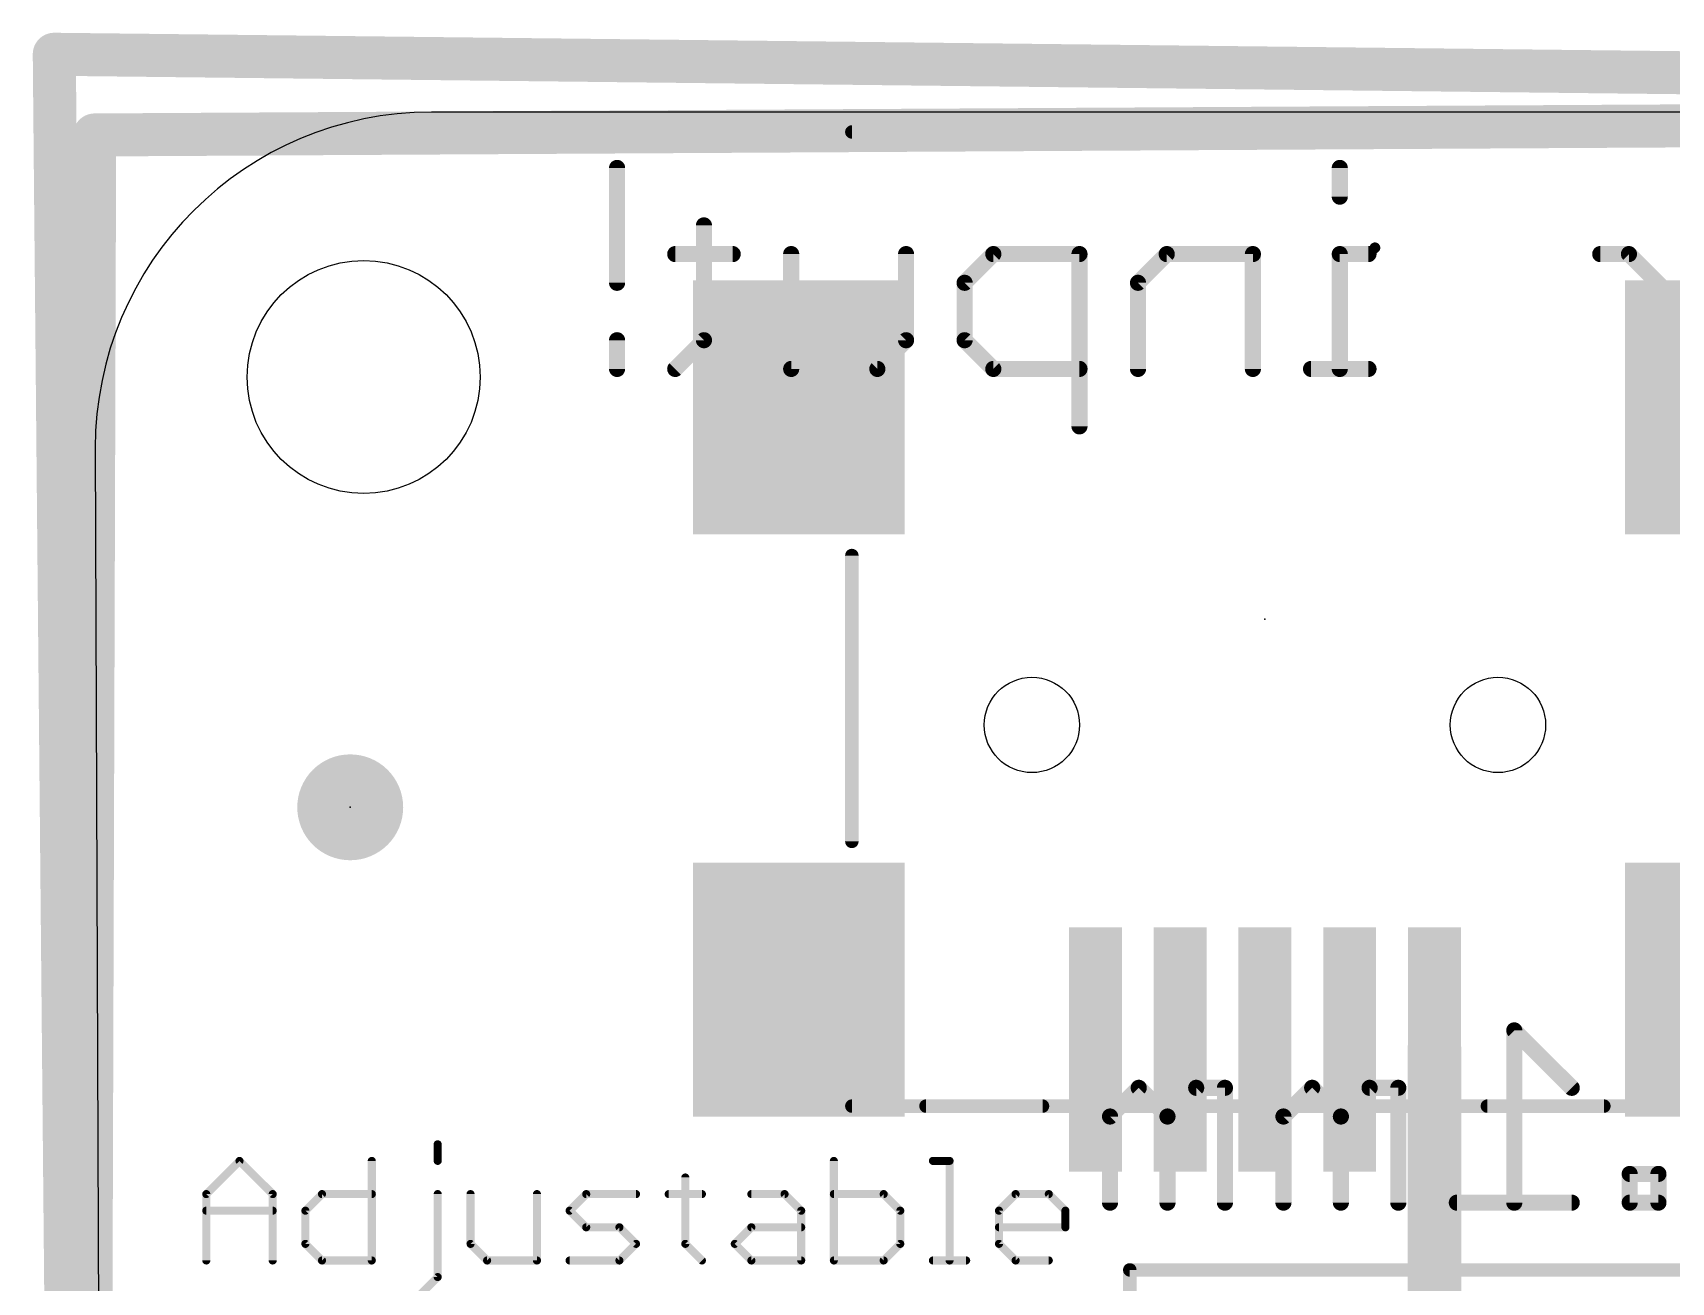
# Model space of a CAD drawing. Extents: x -0.7 to 44.7, y -0.3 to 41.4.
# Drawn here: x -0.71 to 14.76, y 29.55 to 41.35 of the extents above; entities that cross this region are included whole.
import ezdxf

# ---------------------------------------------------------------- set-up
doc = ezdxf.new("R2010")
doc.units = 0
for name, color, linetype in [('1', 12, 'CONTINUOUS'), ('16', 132, 'CONTINUOUS'), ('20', 53, 'CONTINUOUS'), ('21', 40, 'CONTINUOUS'), ('22', 6, 'CONTINUOUS'), ('23', 53, 'CONTINUOUS')]:
    doc.layers.add(name, color=color, linetype=linetype)

# ---------------------------------------------------------------- blocks, each defined once
blk = doc.blocks.new('PIE')
at = {"const_width": 0.5}
blk.add_lwpolyline([(0, -0.25, 1), (0, 0.25, 1), (0, -0.25)], format="xyb", dxfattribs=at)
blk = doc.blocks.new('RECT')
blk.add_solid([(-0.5, -0.5), (0.5, -0.5), (-0.5, 0.5), (0.5, 0.5)])

msp = doc.modelspace()

# ---------------------------------------------------------------- linework, layer by layer
at = {"layer": '1'}
for points, const_width in [([(-0.127, 40.386), (44.323, 40.64)], 0.4064), ([(-0.254, -0.127), (-0.127, 40.386)], 0.4064), ([(12.522, 29.286), (12.522, 31.75)], 0.508)]:
    msp.add_lwpolyline(points, dxfattribs=dict(at, const_width=const_width))
for points, const_width in [([(-0.0254, 40.3857, 1), (-0.2286, 40.3863)], 0.2032), ([(-0.1276, 40.4876, 1), (-0.1264, 40.2844)], 0.2032), ([(12.649, 31.75, 1), (12.395, 31.75)], 0.254)]:
    msp.add_lwpolyline(points, format="xyb", dxfattribs=dict(at, const_width=const_width))
at = {"layer": '16', "const_width": 0.4064}
for points in [[(-0.127, 0), (-0.508, 41.148)], [(-0.508, 41.148), (44.323, 40.64)]]:
    msp.add_lwpolyline(points, dxfattribs=at)
at = {"layer": '16', "const_width": 0.2032}
for points in [[(-0.4064, 41.1489, 1), (-0.6096, 41.1471)], [(-0.5068, 41.2496, 1), (-0.5092, 41.0464)]]:
    msp.add_lwpolyline(points, format="xyb", dxfattribs=at)
at = {"layer": '20'}
for p, q in [((40.371, 40.602), (3.053, 40.602)), ((-0.122, 37.427), (0.005, 3.213))]:
    msp.add_line(p, q, dxfattribs=at)
for centre, radius in [((2.413, 38.1), 1.1), ((8.722, 34.814), 0.45), ((13.122, 34.814), 0.45)]:
    msp.add_circle(centre, radius, dxfattribs=at)
msp.add_arc((3.053, 37.427), 3.175, 90, 180, dxfattribs=at)
at = {"layer": '21'}
for points, const_width in [([(7.022, 40.4458, 1), (7.022, 40.3822)], 0.0635), ([(11.9602, 39.3455, 1), (11.9602, 39.2947)], 0.0508), ([(11.9603, 39.2947, 1), (11.9603, 39.3455)], 0.0508), ([(7.0537, 36.414, 1), (6.9903, 36.414)], 0.0635), ([(6.9903, 33.714, 1), (7.0537, 33.714)], 0.0635), ([(7.022, 31.2458, 1), (7.022, 31.1823)], 0.0635), ([(7.722, 31.2458, 1), (7.722, 31.1823)], 0.0635), ([(8.822, 31.1823, 1), (8.822, 31.2458)], 0.0635), ([(13.022, 31.2458, 1), (13.022, 31.1823)], 0.0635), ([(14.122, 31.1823, 1), (14.122, 31.2458)], 0.0635), ([(3.1307, 30.8535, 1), (3.0926, 30.8535)], 0.0381), ([(1.2541, 30.7102, 1), (1.2272, 30.6832)], 0.0381), ([(1.2541, 30.6832, 1), (1.2272, 30.7102)], 0.0381), ([(2.5087, 30.6967, 1), (2.4706, 30.6967)], 0.0381), ([(3.0926, 30.6967, 1), (3.1307, 30.6967)], 0.0381), ([(6.8711, 30.6967, 1), (6.833, 30.6967)], 0.0381), ([(7.7876, 30.7158, 1), (7.7876, 30.6777)], 0.0381), ([(7.9634, 30.6967, 1), (7.9253, 30.6967)], 0.0381), ([(7.9443, 30.6777, 1), (7.9443, 30.7158)], 0.0381), ([(5.4687, 30.5399, 1), (5.4306, 30.5399)], 0.0381), ([(0.9136, 30.3966, 1), (0.9406, 30.3697)], 0.0381), ([(0.9462, 30.3832, 1), (0.9081, 30.3832)], 0.0381), ([(1.5732, 30.3832, 1), (1.5351, 30.3832)], 0.0381), ([(1.5407, 30.3697, 1), (1.5676, 30.3966)], 0.0381), ([(2.0194, 30.4022, 1), (2.0194, 30.3641)], 0.0381), ([(2.0329, 30.3697, 1), (2.0059, 30.3966)], 0.0381), ([(2.4897, 30.3641, 1), (2.4897, 30.4022)], 0.0381), ([(3.1307, 30.3832, 1), (3.0926, 30.3832)], 0.0381), ([(3.4409, 30.3832, 1), (3.4028, 30.3832)], 0.0381), ([(4.0679, 30.3832, 1), (4.0298, 30.3832)], 0.0381), ([(4.5141, 30.4022, 1), (4.5141, 30.3641)], 0.0381), ([(4.5276, 30.3697, 1), (4.5006, 30.3966)], 0.0381), ([(4.9844, 30.3641, 1), (4.9844, 30.4022)], 0.0381), ([(5.2929, 30.4022, 1), (5.2929, 30.3641)], 0.0381), ([(5.6064, 30.3641, 1), (5.6064, 30.4022)], 0.0381), ([(6.0733, 30.4022, 1), (6.0733, 30.3641)], 0.0381), ([(6.4003, 30.3966, 1), (6.3734, 30.3697)], 0.0381), ([(6.3868, 30.3641, 1), (6.3868, 30.4022)], 0.0381), ([(6.8521, 30.4022, 1), (6.8521, 30.3641)], 0.0381), ([(7.3358, 30.3966, 1), (7.3089, 30.3697)], 0.0381), ([(7.3224, 30.3641, 1), (7.3224, 30.4022)], 0.0381), ([(8.568, 30.4022, 1), (8.568, 30.3641)], 0.0381), ([(8.5815, 30.3697, 1), (8.5545, 30.3966)], 0.0381), ([(8.895, 30.3966, 1), (8.8681, 30.3697)], 0.0381), ([(8.8815, 30.3641, 1), (8.8815, 30.4022)], 0.0381), ([(0.9271, 30.2455, 1), (0.9271, 30.2074)], 0.0381), ([(1.5542, 30.2074, 1), (1.5542, 30.2455)], 0.0381), ([(1.8817, 30.2264, 1), (1.8436, 30.2264)], 0.0381), ([(1.8491, 30.2399, 1), (1.8761, 30.2129)], 0.0381), ([(4.3708, 30.2399, 1), (4.3439, 30.2129)], 0.0381), ([(4.3439, 30.2399, 1), (4.3708, 30.2129)], 0.0381), ([(6.5627, 30.2264, 1), (6.5246, 30.2264)], 0.0381), ([(6.5301, 30.2129, 1), (6.5571, 30.2399)], 0.0381), ([(7.4982, 30.2264, 1), (7.4601, 30.2264)], 0.0381), ([(7.4656, 30.2129, 1), (7.4926, 30.2399)], 0.0381), ([(8.3978, 30.2399, 1), (8.4247, 30.2129)], 0.0381), ([(8.4303, 30.2264, 1), (8.3922, 30.2264)], 0.0381), ([(9.0574, 30.2264, 1), (9.0193, 30.2264)], 0.0381), ([(9.0248, 30.2129, 1), (9.0518, 30.2399)], 0.0381), ([(4.5141, 30.0887, 1), (4.5141, 30.0506)], 0.0381), ([(4.5006, 30.0562, 1), (4.5276, 30.0831)], 0.0381), ([(4.8411, 30.0831, 1), (4.8142, 30.0562)], 0.0381), ([(4.8276, 30.0506, 1), (4.8276, 30.0887)], 0.0381), ([(6.0733, 30.0887, 1), (6.0733, 30.0506)], 0.0381), ([(6.0868, 30.0562, 1), (6.0598, 30.0831)], 0.0381), ([(6.5436, 30.0506, 1), (6.5436, 30.0887)], 0.0381), ([(8.4112, 30.0887, 1), (8.4112, 30.0506)], 0.0381), ([(9.0193, 30.0696, 1), (9.0574, 30.0696)], 0.0381), ([(9.0383, 30.0506, 1), (9.0383, 30.0887)], 0.0381), ([(1.8761, 29.9263, 1), (1.8491, 29.8994)], 0.0381), ([(1.8436, 29.9129, 1), (1.8817, 29.9129)], 0.0381), ([(3.4353, 29.9263, 1), (3.4083, 29.8994)], 0.0381), ([(3.4028, 29.9129, 1), (3.4409, 29.9129)], 0.0381), ([(4.9709, 29.8994, 1), (4.9979, 29.9263)], 0.0381), ([(4.9979, 29.8994, 1), (4.9709, 29.9263)], 0.0381), ([(5.4631, 29.9263, 1), (5.4361, 29.8994)], 0.0381), ([(5.4306, 29.9129, 1), (5.4687, 29.9129)], 0.0381), ([(5.93, 29.9263, 1), (5.9031, 29.8994)], 0.0381), ([(5.9031, 29.9263, 1), (5.93, 29.8994)], 0.0381), ([(7.4601, 29.9129, 1), (7.4982, 29.9129)], 0.0381), ([(7.4926, 29.8994, 1), (7.4656, 29.9263)], 0.0381), ([(8.4247, 29.9263, 1), (8.3978, 29.8994)], 0.0381), ([(8.3922, 29.9129, 1), (8.4303, 29.9129)], 0.0381), ([(0.9081, 29.7561, 1), (0.9462, 29.7561)], 0.0381), ([(1.5351, 29.7561, 1), (1.5732, 29.7561)], 0.0381), ([(2.0194, 29.7752, 1), (2.0194, 29.737)], 0.0381), ([(2.0059, 29.7426, 1), (2.0329, 29.7696)], 0.0381), ([(2.4706, 29.7561, 1), (2.5087, 29.7561)], 0.0381), ([(2.4897, 29.737, 1), (2.4897, 29.7752)], 0.0381), ([(3.5786, 29.7752, 1), (3.5786, 29.737)], 0.0381), ([(3.5651, 29.7426, 1), (3.5921, 29.7696)], 0.0381), ([(4.0298, 29.7561, 1), (4.0679, 29.7561)], 0.0381), ([(4.0489, 29.737, 1), (4.0489, 29.7752)], 0.0381), ([(4.3573, 29.7752, 1), (4.3573, 29.737)], 0.0381), ([(4.8142, 29.7696, 1), (4.8411, 29.7426)], 0.0381), ([(4.8276, 29.737, 1), (4.8276, 29.7752)], 0.0381), ([(5.5929, 29.7426, 1), (5.6199, 29.7696)], 0.0381), ([(6.0733, 29.7752, 1), (6.0733, 29.737)], 0.0381), ([(6.0598, 29.7426, 1), (6.0868, 29.7696)], 0.0381), ([(6.5246, 29.7561, 1), (6.5627, 29.7561)], 0.0381), ([(6.5436, 29.737, 1), (6.5436, 29.7752)], 0.0381), ([(6.8521, 29.7752, 1), (6.8521, 29.737)], 0.0381), ([(6.833, 29.7561, 1), (6.8711, 29.7561)], 0.0381), ([(7.3089, 29.7696, 1), (7.3358, 29.7426)], 0.0381), ([(7.3224, 29.737, 1), (7.3224, 29.7752)], 0.0381), ([(7.7876, 29.7752, 1), (7.7876, 29.737)], 0.0381), ([(7.9253, 29.7561, 1), (7.9634, 29.7561)], 0.0381), ([(8.1011, 29.737, 1), (8.1011, 29.7752)], 0.0381), ([(8.568, 29.7752, 1), (8.568, 29.737)], 0.0381), ([(8.5545, 29.7426, 1), (8.5815, 29.7696)], 0.0381), ([(8.8815, 29.737, 1), (8.8815, 29.7752)], 0.0381), ([(9.6778, 29.667, 1), (9.6143, 29.667)], 0.0635), ([(9.646, 29.6988, 1), (9.646, 29.6353)], 0.0635), ([(3.0926, 29.5993, 1), (3.1307, 29.5993)], 0.0381), ([(3.1251, 29.5859, 1), (3.0982, 29.6128)], 0.0381)]:
    msp.add_lwpolyline(points, format="xyb", dxfattribs=dict(at, const_width=const_width))
for points, const_width in [([(14.822, 40.414), (7.022, 40.414)], 0.127), ([(11.9603, 39.3201), (11.9602, 39.3201)], 0.1016), ([(7.022, 33.714), (7.022, 36.414)], 0.127), ([(14.822, 31.214), (7.022, 31.214)], 0.127), ([(8.822, 31.214), (7.722, 31.214)], 0.127), ([(14.122, 31.214), (13.022, 31.214)], 0.127), ([(3.1117, 30.8535), (3.1117, 30.6967)], 0.0762), ([(0.9271, 30.3832), (1.2406, 30.6967)], 0.0762), ([(1.2406, 30.6967), (1.5542, 30.3832)], 0.0762), ([(2.4897, 30.6967), (2.4897, 29.7561)], 0.0762), ([(6.8521, 30.6967), (6.8521, 29.7561)], 0.0762), ([(7.7876, 30.6967), (7.9443, 30.6967)], 0.0762), ([(7.9443, 30.6967), (7.9443, 29.7561)], 0.0762), ([(5.4496, 30.5399), (5.4496, 29.9129)], 0.0762), ([(0.9271, 29.7561), (0.9271, 30.3832)], 0.0762), ([(1.5542, 30.3832), (1.5542, 29.7561)], 0.0762), ([(1.8626, 30.2264), (2.0194, 30.3832)], 0.0762), ([(2.0194, 30.3832), (2.4897, 30.3832)], 0.0762), ([(3.1117, 29.5993), (3.1117, 30.3832)], 0.0762), ([(3.4218, 30.3832), (3.4218, 29.9129)], 0.0762), ([(4.0489, 29.7561), (4.0489, 30.3832)], 0.0762), ([(4.3573, 30.2264), (4.5141, 30.3832)], 0.0762), ([(4.5141, 30.3832), (4.9844, 30.3832)], 0.0762), ([(5.2929, 30.3832), (5.6064, 30.3832)], 0.0762), ([(6.0733, 30.3832), (6.3868, 30.3832)], 0.0762), ([(6.3868, 30.3832), (6.5436, 30.2264)], 0.0762), ([(7.3224, 30.3832), (6.8521, 30.3832)], 0.0762), ([(7.4791, 30.2264), (7.3224, 30.3832)], 0.0762), ([(8.4112, 30.2264), (8.568, 30.3832)], 0.0762), ([(8.568, 30.3832), (8.8815, 30.3832)], 0.0762), ([(8.8815, 30.3832), (9.0383, 30.2264)], 0.0762), ([(0.9271, 30.2264), (1.5542, 30.2264)], 0.0762), ([(1.8626, 29.9129), (1.8626, 30.2264)], 0.0762), ([(4.5141, 30.0696), (4.3573, 30.2264)], 0.0762), ([(6.5436, 30.2264), (6.5436, 29.7561)], 0.0762), ([(7.4791, 29.9129), (7.4791, 30.2264)], 0.0762), ([(8.4112, 29.9129), (8.4112, 30.2264)], 0.0762), ([(9.0383, 30.2264), (9.0383, 30.0696)], 0.0762), ([(4.8276, 30.0696), (4.5141, 30.0696)], 0.0762), ([(4.9844, 29.9129), (4.8276, 30.0696)], 0.0762), ([(5.9165, 29.9129), (6.0733, 30.0696)], 0.0762), ([(6.0733, 30.0696), (6.5436, 30.0696)], 0.0762), ([(9.0383, 30.0696), (8.4112, 30.0696)], 0.0762), ([(2.0194, 29.7561), (1.8626, 29.9129)], 0.0762), ([(3.4218, 29.9129), (3.5786, 29.7561)], 0.0762), ([(4.8276, 29.7561), (4.9844, 29.9129)], 0.0762), ([(5.4496, 29.9129), (5.6064, 29.7561)], 0.0762), ([(6.0733, 29.7561), (5.9165, 29.9129)], 0.0762), ([(7.3224, 29.7561), (7.4791, 29.9129)], 0.0762), ([(8.568, 29.7561), (8.4112, 29.9129)], 0.0762), ([(2.4897, 29.7561), (2.0194, 29.7561)], 0.0762), ([(3.5786, 29.7561), (4.0489, 29.7561)], 0.0762), ([(4.3573, 29.7561), (4.8276, 29.7561)], 0.0762), ([(6.5436, 29.7561), (6.0733, 29.7561)], 0.0762), ([(6.8521, 29.7561), (7.3224, 29.7561)], 0.0762), ([(7.7876, 29.7561), (8.1011, 29.7561)], 0.0762), ([(8.8815, 29.7561), (8.568, 29.7561)], 0.0762), ([(9.646, 26.673), (9.646, 29.667)], 0.127), ([(9.646, 29.667), (17.251, 29.667)], 0.127), ([(2.9549, 29.4426), (3.1117, 29.5993)], 0.0762)]:
    msp.add_lwpolyline(points, dxfattribs=dict(at, const_width=const_width))
at = {"layer": '22', "const_width": 0.1524}
for points in [[(4.8054, 40.0744), (4.8054, 38.9897)], [(11.6286, 40.0744), (11.6286, 39.8032)], [(5.6257, 39.532), (5.6257, 38.4474)], [(5.8968, 39.2609), (5.3545, 39.2609)], [(6.4493, 38.1762), (6.4493, 39.2609)], [(7.534, 39.2609), (7.534, 38.4474)], [(8.3576, 39.2609), (8.0865, 38.9897)], [(9.1711, 39.2609), (8.3576, 39.2609)], [(9.1711, 37.6339), (9.1711, 39.2609)], [(9.9948, 39.2609), (9.7236, 38.9897)], [(10.8083, 39.2609), (9.9948, 39.2609)], [(10.8083, 38.1762), (10.8083, 39.2609)], [(11.8997, 39.2609), (11.6286, 39.2609)], [(11.6286, 39.2609), (11.6286, 38.1762)], [(14.3588, 39.2609), (14.0877, 39.2609)], [(14.9012, 38.7185), (14.3588, 39.2609)], [(8.0865, 38.9897), (8.0865, 38.4474)], [(9.7236, 38.9897), (9.7236, 38.1762)], [(4.8054, 38.4474), (4.8054, 38.1762)], [(5.6257, 38.4474), (5.3545, 38.1762)], [(7.534, 38.4474), (7.2628, 38.1762)], [(8.0865, 38.4474), (8.3576, 38.1762)], [(7.2628, 38.1762), (6.4493, 38.1762)], [(8.3576, 38.1762), (9.1711, 38.1762)], [(11.8997, 38.1762), (11.3574, 38.1762)], [(13.8186, 31.3869), (13.2762, 31.9292)], [(13.2762, 31.9292), (13.2762, 30.3022)], [(9.7308, 31.3869), (9.4596, 31.1157)], [(10.0019, 31.1157), (9.7308, 31.3869)], [(10.2731, 31.3869), (10.0019, 31.1157)], [(10.5443, 31.3869), (10.2731, 31.3869)], [(10.5443, 30.3022), (10.5443, 31.3869)], [(11.3679, 31.3869), (11.0968, 31.1157)], [(11.6391, 31.1157), (11.3679, 31.3869)], [(11.9102, 31.3869), (11.6391, 31.1157)], [(12.1814, 31.3869), (11.9102, 31.3869)], [(12.1814, 30.3022), (12.1814, 31.3869)], [(9.4596, 31.1157), (9.4596, 30.3022)], [(10.0019, 31.1157), (10.0019, 30.3022)], [(11.0968, 31.1157), (11.0968, 30.3022)], [(11.6391, 31.1157), (11.6391, 30.3022)], [(14.6371, 30.5734), (14.366, 30.5734)], [(14.366, 30.5734), (14.366, 30.3022)], [(14.6371, 30.3022), (14.6371, 30.5734)], [(13.8186, 30.3022), (12.7339, 30.3022)], [(14.366, 30.3022), (14.6371, 30.3022)]]:
    msp.add_lwpolyline(points, dxfattribs=at)
at = {"layer": '22', "const_width": 0.0762}
for points in [[(4.8435, 40.0744, 1), (4.7673, 40.0744)], [(11.6667, 40.0744, 1), (11.5905, 40.0744)], [(11.5905, 39.8032, 1), (11.6667, 39.8032)], [(5.6638, 39.532, 1), (5.5876, 39.532)], [(5.3545, 39.299, 1), (5.3545, 39.2228)], [(5.8968, 39.2228, 1), (5.8968, 39.299)], [(6.4874, 39.2609, 1), (6.4112, 39.2609)], [(7.5721, 39.2609, 1), (7.4959, 39.2609)], [(8.3576, 39.299, 1), (8.3576, 39.2228)], [(8.3846, 39.2339, 1), (8.3307, 39.2878)], [(9.2092, 39.2609, 1), (9.133, 39.2609)], [(9.1711, 39.2228, 1), (9.1711, 39.299)], [(9.9948, 39.299, 1), (9.9948, 39.2228)], [(10.0217, 39.2339, 1), (9.9678, 39.2878)], [(10.8464, 39.2609, 1), (10.7702, 39.2609)], [(10.8083, 39.2228, 1), (10.8083, 39.299)], [(11.6286, 39.299, 1), (11.6286, 39.2228)], [(11.6667, 39.2609, 1), (11.5905, 39.2609)], [(11.8997, 39.2228, 1), (11.8997, 39.299)], [(14.0877, 39.299, 1), (14.0877, 39.2228)], [(14.3858, 39.2878, 1), (14.3319, 39.2339)], [(14.3588, 39.2228, 1), (14.3588, 39.299)], [(4.7673, 38.9897, 1), (4.8435, 38.9897)], [(8.1246, 38.9897, 1), (8.0484, 38.9897)], [(8.0595, 39.0166, 1), (8.1134, 38.9628)], [(9.7617, 38.9897, 1), (9.6855, 38.9897)], [(9.6967, 39.0166, 1), (9.7506, 38.9628)], [(4.8435, 38.4474, 1), (4.7673, 38.4474)], [(5.6526, 38.4204, 1), (5.5987, 38.4743)], [(7.5609, 38.4204, 1), (7.507, 38.4743)], [(8.1134, 38.4743, 1), (8.0595, 38.4204)], [(5.5876, 38.4474, 1), (5.6638, 38.4474)], [(7.4959, 38.4474, 1), (7.5721, 38.4474)], [(8.0484, 38.4474, 1), (8.1246, 38.4474)], [(4.7673, 38.1762, 1), (4.8435, 38.1762)], [(5.3275, 38.2031, 1), (5.3814, 38.1493)], [(6.4493, 38.2143, 1), (6.4493, 38.1381)], [(6.4112, 38.1762, 1), (6.4874, 38.1762)], [(7.2359, 38.2031, 1), (7.2898, 38.1493)], [(7.2628, 38.1381, 1), (7.2628, 38.2143)], [(8.3576, 38.2143, 1), (8.3576, 38.1381)], [(8.3307, 38.1493, 1), (8.3846, 38.2031)], [(9.1711, 38.1381, 1), (9.1711, 38.2143)], [(9.6855, 38.1762, 1), (9.7617, 38.1762)], [(10.7702, 38.1762, 1), (10.8464, 38.1762)], [(11.3574, 38.2143, 1), (11.3574, 38.1381)], [(11.5905, 38.1762, 1), (11.6667, 38.1762)], [(11.8997, 38.1381, 1), (11.8997, 38.2143)], [(9.133, 37.6339, 1), (9.2092, 37.6339)], [(13.3032, 31.9561, 1), (13.2493, 31.9022)], [(13.3143, 31.9292, 1), (13.2381, 31.9292)], [(9.7577, 31.4138, 1), (9.7038, 31.3599)], [(9.7577, 31.3599, 1), (9.7038, 31.4138)], [(10.2731, 31.425, 1), (10.2731, 31.3488)], [(10.3, 31.3599, 1), (10.2461, 31.4138)], [(10.5824, 31.3869, 1), (10.5062, 31.3869)], [(10.5443, 31.3488, 1), (10.5443, 31.425)], [(11.3949, 31.4138, 1), (11.341, 31.3599)], [(11.3949, 31.3599, 1), (11.341, 31.4138)], [(11.9102, 31.425, 1), (11.9102, 31.3488)], [(11.9372, 31.3599, 1), (11.8833, 31.4138)], [(12.2195, 31.3869, 1), (12.1433, 31.3869)], [(12.1814, 31.3488, 1), (12.1814, 31.425)], [(13.7916, 31.3599, 1), (13.8455, 31.4138)], [(9.4977, 31.1157, 1), (9.4215, 31.1157)], [(9.4327, 31.1426, 1), (9.4865, 31.0888)], [(10.04, 31.1157, 1), (9.9638, 31.1157)], [(9.975, 31.1426, 1), (10.0289, 31.0888)], [(9.975, 31.0888, 1), (10.0289, 31.1426)], [(11.1349, 31.1157, 1), (11.0587, 31.1157)], [(11.0698, 31.1426, 1), (11.1237, 31.0888)], [(11.6772, 31.1157, 1), (11.601, 31.1157)], [(11.6121, 31.1426, 1), (11.666, 31.0888)], [(11.6121, 31.0888, 1), (11.666, 31.1426)], [(14.366, 30.6115, 1), (14.366, 30.5353)], [(14.4041, 30.5734, 1), (14.3279, 30.5734)], [(14.6752, 30.5734, 1), (14.599, 30.5734)], [(14.6371, 30.5353, 1), (14.6371, 30.6115)], [(9.4215, 30.3022, 1), (9.4977, 30.3022)], [(9.9638, 30.3022, 1), (10.04, 30.3022)], [(10.5062, 30.3022, 1), (10.5824, 30.3022)], [(11.0587, 30.3022, 1), (11.1349, 30.3022)], [(11.601, 30.3022, 1), (11.6772, 30.3022)], [(12.1433, 30.3022, 1), (12.2195, 30.3022)], [(12.7339, 30.3403, 1), (12.7339, 30.2641)], [(13.2381, 30.3022, 1), (13.3143, 30.3022)], [(13.8186, 30.2641, 1), (13.8186, 30.3403)], [(14.366, 30.3403, 1), (14.366, 30.2641)], [(14.3279, 30.3022, 1), (14.4041, 30.3022)], [(14.599, 30.3022, 1), (14.6752, 30.3022)], [(14.6371, 30.2641, 1), (14.6371, 30.3403)]]:
    msp.add_lwpolyline(points, format="xyb", dxfattribs=at)
at = {"layer": '23'}
for p in [(10.922, 35.814), (2.286, 34.036)]:
    msp.add_point(p, dxfattribs=at)

# ---------------------------------------------------------------- block references
at = {"layer": '1', "xscale": 2, "yscale": 2.4, "rotation": 180}
for p in [(6.522, 37.814), (15.322, 37.814), (6.522, 32.314), (15.322, 32.314)]:
    msp.add_blockref('RECT', p, dxfattribs=at)
at = {"layer": '1'}
msp.add_blockref('PIE', (2.286, 34.036), dxfattribs=at)
at = {"layer": '1', "xscale": 0.5, "yscale": 2.308}
for p in [(9.322, 31.75), (10.122, 31.75), (10.922, 31.75), (11.722, 31.75), (12.522, 31.75)]:
    msp.add_blockref('RECT', p, dxfattribs=at)

doc.saveas('drawing.dxf')
